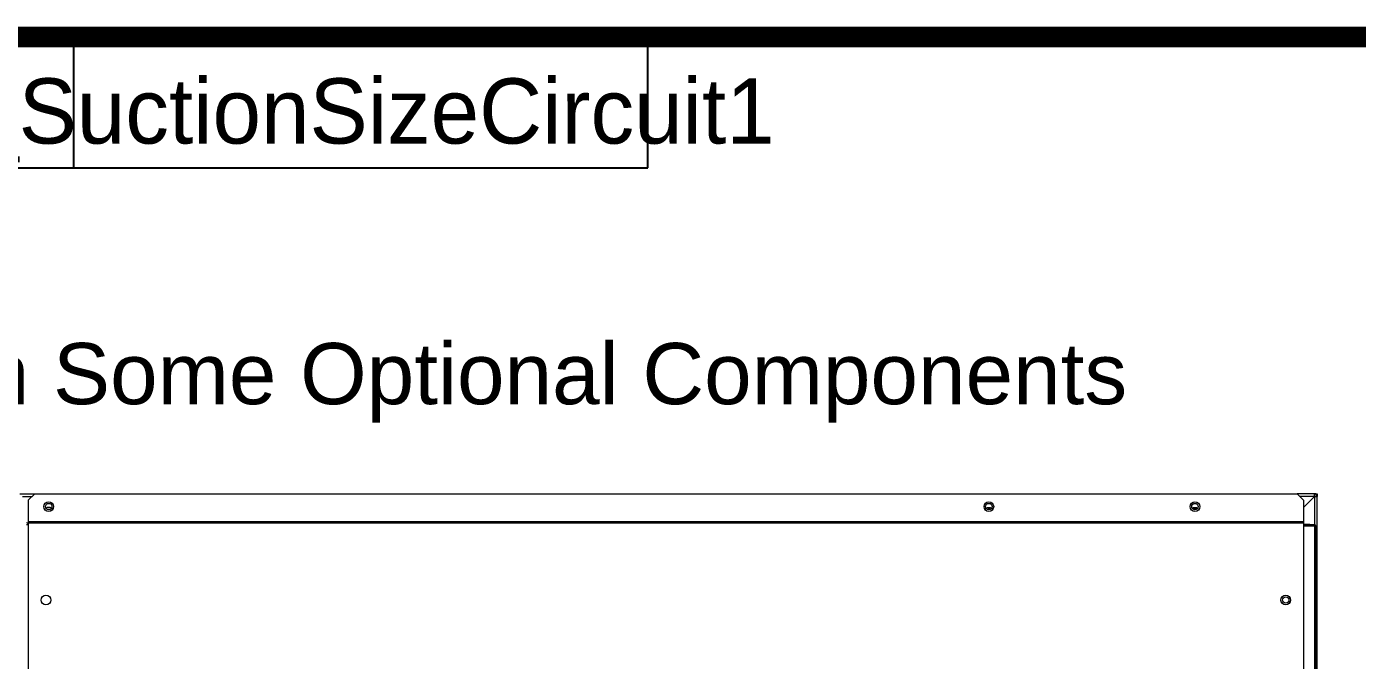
# Model space of a CAD drawing. Header units: inches. Extents: x 660 to 993, y -260 to -49.
# Drawn here: x 872.2 to 923.9, y -76.5 to -51.9 of the extents above; entities that cross this region are included whole.
import ezdxf
from ezdxf.enums import TextEntityAlignment as Align

# ---------------------------------------------------------------- set-up
doc = ezdxf.new("R2010")
doc.units = ezdxf.units.IN
doc.header["$MEASUREMENT"] = 0
doc.layers.add('C1RC', color=7, linetype='Continuous')
doc.layers.add('L48', color=7, linetype='Continuous')
doc.styles.add('dimentions', font='arial.ttf')

msp = doc.modelspace()

# ---------------------------------------------------------------- linework, layer by layer
at = {"color": 7, "lineweight": 25, "const_width": 0.81}
msp.add_lwpolyline([(665.468, -254.813), (989.468, -254.813), (989.468, -52.313), (665.468, -52.313), (665.468, -254.813)], dxfattribs=at)
at = {"layer": 'C1RC', "color": 7, "lineweight": 25}
for p, q in [((874.064, -57.384), (874.064, -52.313)), ((896.344, -57.384), (896.344, -52.474)), ((830.611, -57.384), (896.344, -57.384))]:
    msp.add_line(p, q, dxfattribs=at)
at = {"layer": 'L48', "color": 7, "linetype": 'Continuous', "lineweight": 15}
for p, q in [((871.967, -70.039), (872.547, -70.039)), ((872.072, -70.145), (872.441, -70.145)), ((872.297, -70.289), (872.547, -70.039)), ((872.547, -70.039), (921.547, -70.039)), ((921.547, -70.039), (921.797, -70.289)), ((922.229, -70.039), (921.547, -70.039)), ((922.228, -70.145), (921.652, -70.145)), ((922.228, -70.145), (921.797, -70.576)), ((921.797, -70.578), (922.229, -70.146)), ((922.229, -70.144), (922.229, -70.039)), ((922.229, -70.039), (922.334, -70.039)), ((922.229, -70.145), (922.229, -70.146)), ((922.229, -70.146), (922.229, -71.241)), ((922.334, -70.145), (922.23, -70.145)), ((922.334, -70.039), (922.334, -70.145)), ((922.334, -79.934), (922.334, -70.145)), ((872.297, -70.289), (872.297, -71.116)), ((921.797, -70.289), (921.797, -71.116)), ((872.233, -71.228), (872.297, -71.228)), ((872.297, -71.116), (921.797, -71.116)), ((872.297, -71.116), (872.297, -71.117)), ((872.297, -71.117), (872.297, -71.165)), ((872.297, -71.117), (921.797, -71.117)), ((872.297, -71.165), (872.297, -77.163)), ((872.297, -71.165), (921.797, -71.165)), ((921.797, -71.116), (921.797, -71.117)), ((921.797, -71.117), (921.797, -71.165)), ((921.797, -71.165), (921.797, -77.163)), ((922.047, -71.228), (921.797, -71.228)), ((922.233, -71.241), (921.797, -71.241)), ((922.059, -71.241), (922.047, -71.228)), ((922.233, -71.288), (922.233, -71.241)), ((922.233, -71.288), (921.797, -71.288)), ((921.797, -71.289), (922.233, -71.289)), ((922.108, -71.289), (922.107, -71.288)), ((922.229, -71.288), (922.229, -71.289)), ((922.233, -117.289), (922.233, -71.289)), ((922.233, -71.289), (922.282, -71.289)), ((922.282, -117.289), (922.282, -71.289)), ((922.297, -71.478), (922.282, -71.463)), ((922.297, -117.101), (922.297, -71.478))]:
    msp.add_line(p, q, dxfattribs=at)
at = {"layer": 'L48', "color": 7, "linetype": 'Continuous', "lineweight": 15, "flags": 128}
for points in [[(873.092, -70.571), (873.035, -70.578), (872.982, -70.6)], [(873.028, -70.647), (873.046, -70.64), (873.092, -70.633)], [(873.201, -70.6), (873.148, -70.578), (873.092, -70.571)], [(873.092, -70.633), (873.138, -70.64), (873.156, -70.647)], [(909.475, -70.6), (909.528, -70.578), (909.584, -70.571)], [(909.584, -70.571), (909.641, -70.578), (909.694, -70.6)], [(917.475, -70.6), (917.528, -70.578), (917.584, -70.571)], [(917.584, -70.571), (917.641, -70.578), (917.694, -70.6)]]:
    msp.add_lwpolyline(points, dxfattribs=at)
at = {"layer": 'L48', "color": 7, "linetype": 'Continuous', "lineweight": 15}
for centre, radius in [((873.09, -70.539), 0.188), ((873.092, -70.539), 0.125), ((909.584, -70.539), 0.188), ((909.584, -70.539), 0.125), ((917.584, -70.539), 0.188), ((917.584, -70.539), 0.125), ((872.984, -74.165), 0.188), ((921.109, -74.165), 0.188), ((921.109, -74.164), 0.125)]:
    msp.add_circle(centre, radius, dxfattribs=at)
for centre, radius, start, end in [((922.229, -70.145), 0.106, 0, 90), ((922.229, -70.145), 0.001, 0, 90), ((909.584, -70.789), 0.156, 65.8531, 114.1469), ((917.584, -70.789), 0.171, 62.8664, 117.1336), ((872.233, -71.228), 0.0635, 0, 90), ((872.233, -71.228), 0.001, 0, 90), ((922.233, -71.289), 0.0488, 0, 90), ((922.233, -71.289), 0.001, 0, 90)]:
    msp.add_arc(centre, radius, start, end, dxfattribs=at)
for points, knots in [([(922.229, -70.039), (922.229, -70.041), (922.228, -70.044), (922.228, -70.068), (922.228, -70.103), (922.228, -70.131), (922.228, -70.145)], [0, 0, 0, 0, 0.249999, 0.500009, 0.749998, 1, 1, 1, 1]), ([(922.229, -70.146), (922.242, -70.146), (922.27, -70.146), (922.305, -70.145), (922.329, -70.145), (922.333, -70.145), (922.334, -70.145)], [0, 0, 0, 0, 0.249989, 0.499993, 0.749997, 1, 1, 1, 1])]:
    msp.add_open_spline(points, degree=3, knots=knots, dxfattribs=at)

# ---------------------------------------------------------------- texts
at = {"color": 7, "lineweight": 25, "style": 'dimentions'}
msp.add_text('Shown With Some Optional Components', height=2.376, dxfattribs=at).set_placement((854.63, -66.564))
at = {"layer": 'C1RC', "color": 7, "lineweight": 25}
msp.add_text('i_SuctionSizeCircuit1', height=2.53125, dxfattribs=at).set_placement((885.281, -56.448), align=Align.CENTER)

doc.saveas('drawing.dxf')
